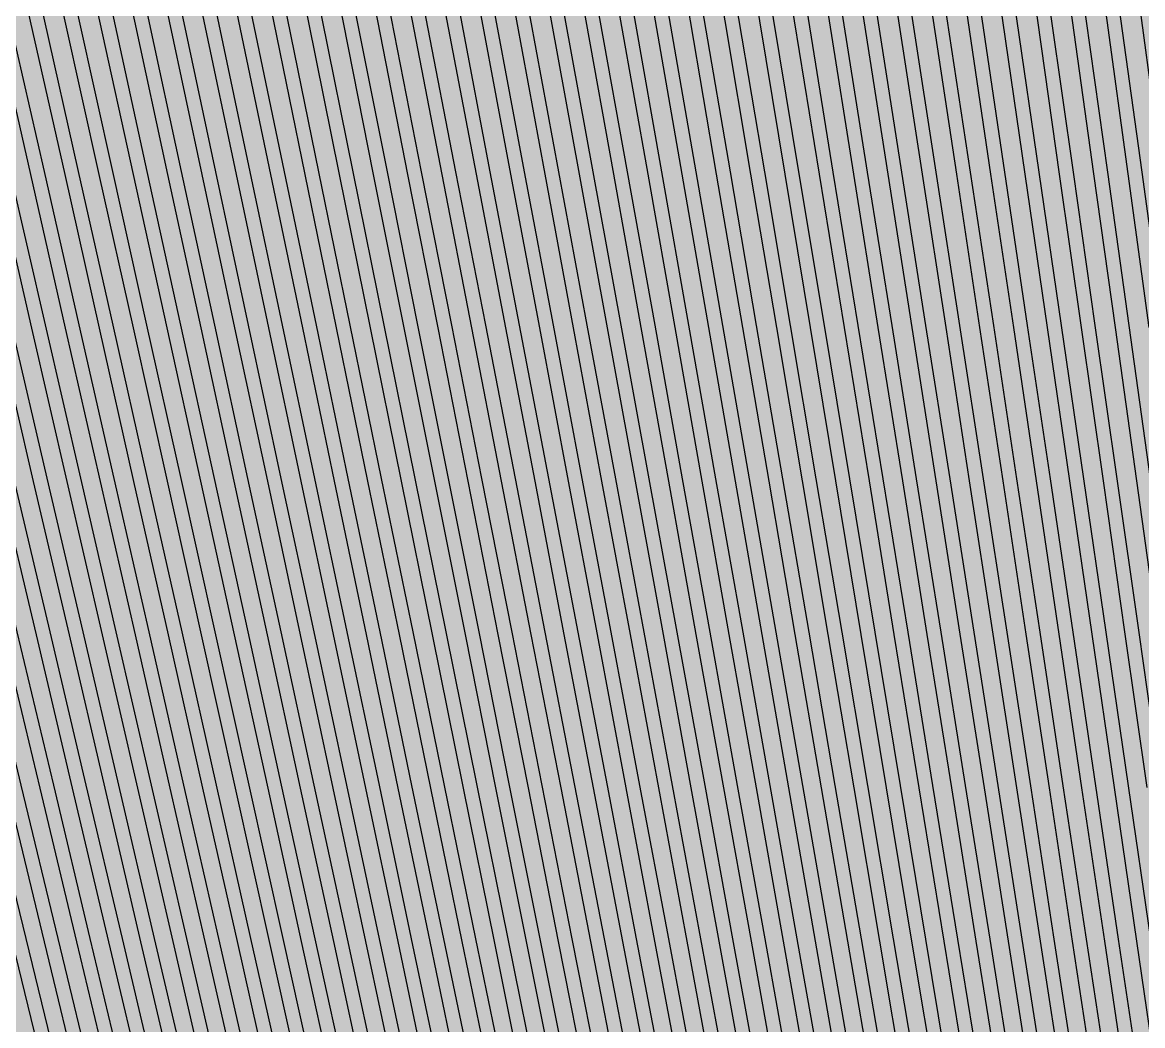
# Model space of a CAD drawing. Header units: metres. Extents: x -7231 to 10969, y -37556 to 1873.
# Drawn here: x 1461.9 to 1626.2, y -18454.5 to -18307.3 of the extents above; entities that cross this region are included whole.
import ezdxf

# ---------------------------------------------------------------- set-up
doc = ezdxf.new("R2010")
doc.units = ezdxf.units.M
for name, color, linetype in [('Metal1', 4, 'CONTINUOUS'), ('Metal2', 3, 'CONTINUOUS'), ('Polyimide', 7, 'CONTINUOUS')]:
    doc.layers.add(name, color=color, linetype=linetype)

msp = doc.modelspace()

# ---------------------------------------------------------------- hatches: boundary and pattern name
at = {"layer": 'Polyimide'}
msp.add_hatch(color=7, dxfattribs=at).paths.add_polyline_path([(4065.69, -468), (4066.67, -501.99), (4068.51, -535.99), (4071.41, -569.99), (4075.54, -603.99), (4081.04, -637.99), (4088.01, -671.99), (4096.52, -705.98), (4106.62, -739.98), (4118.33, -773.98), (4131.63, -807.98), (4146.49, -841.98), (4162.87, -875.98), (4180.68, -909.97), (4199.83, -943.97), (4220.22, -977.97), (4241.73, -1011.97), (4264.21, -1045.97), (4287.52, -1079.96), (4311.51, -1113.96), (4336.01, -1147.96), (4360.86, -1181.96), (4385.88, -1215.96), (4410.89, -1249.96), (4435.74, -1283.95), (4460.24, -1317.95), (4484.23, -1351.95), (4507.54, -1385.95), (4530.02, -1419.95), (4551.53, -1453.94), (4571.92, -1487.94), (4591.07, -1521.94), (4608.88, -1555.94), (4625.26, -1589.94), (4640.12, -1623.94), (4653.42, -1657.93), (4665.13, -1691.93), (4675.23, -1725.93), (4683.74, -1759.93), (4690.71, -1793.93), (4696.21, -1827.93), (4700.34, -1861.92), (4703.24, -1895.92), (4705.08, -1929.92), (4706.06, -1963.92), (4706.44, -1997.92), (4706.5, -2031.91), (4706.5, -4793.02), (4709.95, -4838.39), (4720.22, -4882.71), (4737.08, -4924.98), (4760.13, -4964.2), (4788.85, -4999.49), (4822.58, -5030.03), (4860.53, -5055.12), (4901.85, -5074.18), (4901.85, -5074.18), (4970.68, -5105.23), (5034.7, -5145.26), (5092.76, -5193.54), (5143.8, -5249.19), (5186.89, -5311.2), (5221.24, -5378.44), (5246.23, -5449.69), (5261.41, -5523.66), (5266.5, -5599), (5261.41, -5674.34), (5246.23, -5748.31), (5221.24, -5819.56), (5186.89, -5886.8), (5143.8, -5948.81), (5092.76, -6004.46), (5034.7, -6052.74), (4970.68, -6092.77), (4901.85, -6123.82), (4860.53, -6142.88), (4822.58, -6167.97), (4788.85, -6198.51), (4760.13, -6233.8), (4737.08, -6273.02), (4720.22, -6315.29), (4709.95, -6359.61), (4706.5, -6404.98), (4706.5, -9221.52), (4709.95, -9266.88), (4720.22, -9311.21), (4737.08, -9353.47), (4760.13, -9392.7), (4788.85, -9427.98), (4822.58, -9458.52), (4860.53, -9483.61), (4901.85, -9502.67), (4970.68, -9533.72), (5034.7, -9573.75), (5092.76, -9622.03), (5143.8, -9677.68), (5186.89, -9739.69), (5221.24, -9806.94), (5246.23, -9878.19), (5261.41, -9952.16), (5266.5, -10027.49), (5261.41, -10102.83), (5246.23, -10176.8), (5221.24, -10248.05), (5186.89, -10315.3), (5143.8, -10377.31), (5092.76, -10432.96), (5034.7, -10481.24), (4970.68, -10521.27), (4901.85, -10552.32), (4860.53, -10571.38), (4822.58, -10596.46), (4788.85, -10627), (4760.13, -10662.29), (4737.08, -10701.52), (4720.22, -10743.78), (4709.95, -10788.1), (4706.5, -10833.47), (4706.5, -13650.01), (4709.95, -13695.38), (4720.22, -13739.7), (4737.08, -13781.96), (4760.13, -13821.19), (4788.85, -13856.48), (4822.58, -13887.02), (4860.53, -13912.11), (4901.85, -13931.17), (4970.68, -13962.22), (5034.7, -14002.25), (5092.76, -14050.53), (5143.8, -14106.18), (5186.89, -14168.19), (5221.24, -14235.43), (5246.23, -14306.68), (5261.41, -14380.65), (5266.5, -14455.99), (5261.41, -14531.33), (5246.23, -14605.29), (5221.24, -14676.55), (5186.89, -14743.79), (5143.8, -14805.8), (5092.76, -14861.45), (5034.7, -14909.73), (4970.68, -14949.76), (4901.85, -14980.81), (4860.53, -14999.87), (4822.58, -15024.96), (4788.85, -15055.5), (4760.13, -15090.79), (4737.08, -15130.01), (4720.22, -15172.27), (4709.95, -15216.6), (4706.5, -15261.97), (4706.5, -15455.99), (4720.95, -15750.04), (4764.14, -16041.26), (4835.68, -16326.84), (4934.86, -16604.04), (5060.74, -16870.18), (5212.09, -17122.7), (5387.47, -17359.17), (5585.18, -17577.31), (5803.32, -17775.02), (6039.79, -17950.4), (6292.31, -18101.75), (6558.45, -18227.63), (6835.65, -18326.81), (7121.23, -18398.34), (7412.45, -18441.54), (7706.5, -18455.99), (9969.01, -18455.99), (10047.42, -18459.84), (10125.08, -18471.36), (10201.23, -18490.44), (10275.15, -18516.89), (10346.12, -18550.45), (10413.46, -18590.81), (10476.52, -18637.58), (10534.69, -18690.3), (10587.41, -18748.47), (10634.18, -18811.53), (10674.54, -18878.87), (10708.11, -18949.84), (10734.56, -19023.76), (10753.63, -19099.92), (10765.15, -19177.58), (10769.01, -19255.99), (10769.01, -20895.8), (10730.24, -20951.41), (10694.6, -21009.08), (10662.21, -21068.63), (10633.17, -21129.89), (10607.55, -21192.66), (10585.45, -21256.74), (10566.93, -21321.96), (10552.05, -21388.09), (10540.84, -21454.95), (10533.35, -21522.33), (10529.6, -21590.02), (10529.6, -21657.81), (10533.35, -21725.5), (10540.84, -21792.87), (10552.05, -21859.73), (10566.93, -21925.87), (10585.45, -21991.08), (10607.55, -22055.17), (10633.17, -22117.94), (10662.21, -22179.19), (10694.6, -22238.74), (10730.24, -22296.41), (10769.01, -22352.03), (10769.01, -32454.24), (10728.74, -32510.49), (10691.72, -32568.92), (10658.05, -32629.35), (10627.85, -32691.58), (10601.2, -32755.42), (10578.21, -32820.67), (10558.93, -32887.1), (10543.44, -32954.52), (10531.77, -33022.71), (10523.97, -33091.44), (10520.07, -33160.51), (10520.07, -33229.69), (10523.97, -33298.75), (10531.77, -33367.49), (10543.44, -33435.67), (10558.93, -33503.09), (10578.21, -33569.53), (10601.2, -33634.77), (10627.85, -33698.61), (10658.05, -33760.85), (10691.72, -33821.28), (10728.74, -33879.71), (10769.01, -33935.96), (10769.01, -36556), (10765.15, -36634.41), (10753.63, -36712.07), (10734.56, -36788.23), (10708.11, -36862.15), (10674.54, -36933.12), (10634.18, -37000.46), (10587.41, -37063.51), (10534.69, -37121.69), (10476.52, -37174.41), (10413.46, -37221.18), (10346.12, -37261.54), (10275.15, -37295.1), (10201.23, -37321.55), (10125.08, -37340.63), (10047.42, -37352.15), (9969.01, -37356), (-6231.01, -37356), (-6309.42, -37352.15), (-6387.08, -37340.63), (-6463.23, -37321.55), (-6537.15, -37295.1), (-6608.12, -37261.54), (-6675.46, -37221.18), (-6738.52, -37174.41), (-6796.69, -37121.69), (-6849.41, -37063.51), (-6896.18, -37000.46), (-6936.54, -36933.12), (-6970.11, -36862.15), (-6996.56, -36788.23), (-7015.63, -36712.07), (-7027.15, -36634.41), (-7031.01, -36556), (-7031.01, -33936), (-6990.74, -33879.75), (-6953.7, -33821.31), (-6920.03, -33760.88), (-6889.82, -33698.64), (-6863.18, -33634.8), (-6840.18, -33569.55), (-6820.9, -33503.11), (-6805.4, -33435.69), (-6793.74, -33367.49), (-6785.94, -33298.75), (-6782.03, -33229.68), (-6782.03, -33160.5), (-6785.94, -33091.43), (-6793.74, -33022.69), (-6805.4, -32954.5), (-6820.9, -32887.07), (-6840.18, -32820.63), (-6863.18, -32755.39), (-6889.82, -32691.54), (-6920.03, -32629.3), (-6953.7, -32568.87), (-6990.74, -32510.43), (-7031.01, -32454.18), (-7031.01, -22364.83), (-6990.74, -22308.58), (-6953.7, -22250.14), (-6920.03, -22189.71), (-6889.82, -22127.47), (-6863.18, -22063.62), (-6840.18, -21998.38), (-6820.9, -21931.94), (-6805.4, -21864.51), (-6793.74, -21796.32), (-6785.94, -21727.58), (-6782.03, -21658.51), (-6782.03, -21589.33), (-6785.94, -21520.26), (-6793.74, -21451.52), (-6805.4, -21383.32), (-6820.9, -21315.9), (-6840.18, -21249.46), (-6863.18, -21184.21), (-6889.82, -21120.37), (-6920.03, -21058.13), (-6953.7, -20997.7), (-6990.74, -20939.26), (-7031.01, -20883.01), (-7031.01, -19255.99), (-7027.15, -19177.58), (-7015.63, -19099.92), (-6996.56, -19023.76), (-6970.11, -18949.84), (-6936.54, -18878.87), (-6896.18, -18811.53), (-6849.41, -18748.47), (-6796.69, -18690.3), (-6738.52, -18637.58), (-6675.46, -18590.81), (-6608.12, -18550.45), (-6537.15, -18516.89), (-6463.23, -18490.44), (-6387.08, -18471.36), (-6309.42, -18459.84), (-6231.01, -18455.99), (-3968.5, -18455.99), (-3674.45, -18441.54), (-3383.23, -18398.34), (-3097.65, -18326.81), (-2820.45, -18227.63), (-2554.31, -18101.75), (-2301.79, -17950.4), (-2065.32, -17775.02), (-1847.18, -17577.31), (-1649.47, -17359.17), (-1474.09, -17122.7), (-1322.74, -16870.18), (-1196.86, -16604.04), (-1097.68, -16326.84), (-1026.14, -16041.26), (-982.95, -15750.04), (-968.5, -15455.99), (-968.5, -15261.97), (-971.95, -15216.6), (-982.22, -15172.27), (-999.08, -15130.01), (-1022.13, -15090.79), (-1050.85, -15055.5), (-1084.58, -15024.96), (-1122.53, -14999.87), (-1163.85, -14980.81), (-1232.68, -14949.76), (-1296.7, -14909.73), (-1354.76, -14861.45), (-1405.8, -14805.8), (-1448.89, -14743.79), (-1483.24, -14676.55), (-1508.23, -14605.29), (-1523.41, -14531.33), (-1528.5, -14455.99), (-1523.41, -14380.65), (-1508.23, -14306.68), (-1483.24, -14235.43), (-1448.89, -14168.19), (-1405.8, -14106.18), (-1354.76, -14050.53), (-1296.7, -14002.25), (-1232.68, -13962.22), (-1163.85, -13931.17), (-1122.53, -13912.11), (-1084.58, -13887.02), (-1050.85, -13856.48), (-1022.13, -13821.19), (-999.08, -13781.96), (-982.22, -13739.7), (-971.95, -13695.38), (-968.5, -13650.01), (-968.5, -12309.64), (-971.95, -12264.27), (-982.22, -12219.94), (-999.08, -12177.68), (-1022.13, -12138.46), (-1050.85, -12103.17), (-1084.58, -12072.63), (-1122.53, -12047.54), (-1163.85, -12028.48), (-1232.68, -11997.43), (-1296.7, -11957.4), (-1354.76, -11909.12), (-1405.8, -11853.47), (-1448.89, -11791.46), (-1483.24, -11724.22), (-1508.23, -11652.96), (-1523.41, -11579), (-1528.5, -11503.66), (-1523.41, -11428.32), (-1508.23, -11354.35), (-1483.24, -11283.1), (-1448.89, -11215.86), (-1405.8, -11153.85), (-1354.76, -11098.2), (-1296.7, -11049.92), (-1232.68, -11009.89), (-1163.85, -10978.84), (-1122.53, -10959.78), (-1084.58, -10934.69), (-1050.85, -10904.15), (-1022.13, -10868.86), (-999.08, -10829.63), (-982.22, -10787.37), (-971.95, -10743.05), (-968.5, -10697.68), (-968.5, -9357.31), (-971.95, -9311.94), (-982.22, -9267.62), (-999.08, -9225.35), (-1022.13, -9186.13), (-1050.85, -9150.84), (-1084.58, -9120.3), (-1122.53, -9095.21), (-1163.85, -9076.15), (-1163.85, -9076.15), (-1232.68, -9045.1), (-1296.7, -9005.07), (-1354.76, -8956.79), (-1405.8, -8901.14), (-1448.89, -8839.13), (-1483.24, -8771.89), (-1508.23, -8700.64), (-1523.41, -8626.67), (-1528.5, -8551.33), (-1523.41, -8475.99), (-1508.23, -8402.02), (-1483.24, -8330.77), (-1448.89, -8263.53), (-1405.8, -8201.52), (-1354.76, -8145.87), (-1296.7, -8097.59), (-1232.68, -8057.56), (-1163.85, -8026.51), (-1163.85, -8026.51), (-1122.53, -8007.45), (-1084.58, -7982.36), (-1050.85, -7951.82), (-1022.13, -7916.53), (-999.08, -7877.31), (-982.22, -7835.04), (-971.95, -7790.72), (-968.5, -7745.35), (-968.5, -6404.98), (-971.95, -6359.61), (-982.22, -6315.29), (-999.08, -6273.02), (-1022.13, -6233.8), (-1050.85, -6198.51), (-1084.58, -6167.97), (-1122.53, -6142.88), (-1163.85, -6123.82), (-1163.85, -6123.82), (-1232.68, -6092.77), (-1296.7, -6052.74), (-1354.76, -6004.46), (-1405.8, -5948.81), (-1448.89, -5886.8), (-1483.24, -5819.56), (-1508.23, -5748.31), (-1523.41, -5674.34), (-1528.5, -5599), (-1523.41, -5523.66), (-1508.23, -5449.69), (-1483.24, -5378.44), (-1448.89, -5311.2), (-1405.8, -5249.19), (-1354.76, -5193.54), (-1296.7, -5145.26), (-1232.68, -5105.23), (-1163.85, -5074.18), (-1163.85, -5074.18), (-1122.53, -5055.12), (-1084.58, -5030.03), (-1050.85, -4999.49), (-1022.13, -4964.2), (-999.08, -4924.98), (-982.22, -4882.71), (-971.95, -4838.39), (-968.5, -4793.02), (-968.5, -2031.91), (-968.44, -1997.92), (-968.06, -1963.92), (-967.05, -1929.92), (-965.18, -1895.92), (-962.22, -1861.92), (-958.01, -1827.93), (-952.41, -1793.93), (-945.31, -1759.93), (-936.64, -1725.93), (-926.35, -1691.93), (-914.43, -1657.93), (-900.88, -1623.94), (-885.74, -1589.94), (-869.05, -1555.94), (-850.91, -1521.94), (-831.4, -1487.94), (-810.63, -1453.94), (-788.72, -1419.95), (-765.82, -1385.95), (-742.07, -1351.95), (-717.63, -1317.95), (-692.67, -1283.95), (-667.36, -1249.96), (-641.88, -1215.96), (-616.39, -1181.96), (-591.08, -1147.96), (-566.12, -1113.96), (-541.68, -1079.96), (-517.93, -1045.97), (-495.03, -1011.97), (-473.12, -977.97), (-452.35, -943.97), (-432.84, -909.97), (-414.7, -875.98), (-398.01, -841.98), (-382.87, -807.98), (-369.32, -773.98), (-357.4, -739.98), (-347.11, -705.98), (-338.44, -671.99), (-331.34, -637.99), (-325.74, -603.99), (-321.53, -569.99), (-318.57, -535.99), (-316.7, -501.99), (-315.69, -468), (-315.31, -434), (-315.25, -400), (-315.25, 401), (-315.25, 451), (-315.25, 1644), (-270.25, 1644), (-270.03, 1637.13), (-269.35, 1630.29), (-268.23, 1623.52), (-266.67, 1616.82), (-264.68, 1610.25), (-262.26, 1603.82), (-259.42, 1597.56), (-256.18, 1591.5), (-252.55, 1585.67), (-248.55, 1580.08), (-244.19, 1574.77), (-239.5, 1569.75), (-234.48, 1565.06), (-229.17, 1560.7), (-223.58, 1556.7), (-217.75, 1553.07), (-211.69, 1549.83), (-205.43, 1546.99), (-199, 1544.57), (-192.43, 1542.58), (-185.73, 1541.02), (-178.96, 1539.9), (-172.12, 1539.22), (-165.25, 1539), (-158.38, 1539.22), (-151.54, 1539.9), (-144.77, 1541.02), (-138.07, 1542.58), (-131.5, 1544.57), (-125.07, 1546.99), (-118.81, 1549.83), (-112.75, 1553.07), (-106.92, 1556.7), (-101.33, 1560.7), (-96.02, 1565.06), (-91, 1569.75), (-86.31, 1574.77), (-81.95, 1580.08), (-77.95, 1585.67), (-74.32, 1591.5), (-71.08, 1597.56), (-68.24, 1603.82), (-65.82, 1610.25), (-63.83, 1616.82), (-62.27, 1623.52), (-61.15, 1630.29), (-60.47, 1637.13), (-60.25, 1644), (1853, 1644), (1853, 1573), (3815.25, 1573), (3815.46, 1579.54), (3816.11, 1586.05), (3817.17, 1592.51), (3818.66, 1598.88), (3820.56, 1605.14), (3822.86, 1611.27), (3825.56, 1617.23), (3828.65, 1623), (3832.1, 1628.56), (3835.91, 1633.88), (3840.07, 1638.93), (3844.54, 1643.71), (3849.32, 1648.18), (3854.37, 1652.34), (3859.69, 1656.15), (3865.25, 1659.6), (3871.02, 1662.69), (3876.98, 1665.39), (3883.11, 1667.69), (3889.37, 1669.59), (3895.74, 1671.08), (3902.2, 1672.14), (3908.71, 1672.79), (3915.25, 1673), (3921.79, 1672.79), (3928.3, 1672.14), (3934.76, 1671.08), (3941.13, 1669.59), (3947.39, 1667.69), (3953.52, 1665.39), (3959.48, 1662.69), (3965.25, 1659.6), (3970.81, 1656.15), (3976.13, 1652.34), (3981.18, 1648.18), (3985.96, 1643.71), (3990.43, 1638.93), (3994.59, 1633.88), (3998.4, 1628.56), (4001.85, 1623), (4004.94, 1617.23), (4007.64, 1611.27), (4009.94, 1605.14), (4011.84, 1598.88), (4013.33, 1592.51), (4014.39, 1586.05), (4015.04, 1579.54), (4015.25, 1573), (4065.25, 1573), (4065.25, 451), (4065.25, 401), (4065.25, -400), (4065.31, -434), (4065.69, -468)])

# ---------------------------------------------------------------- linework, layer by layer
at = {"layer": 'Metal1'}
for points in [[(1470.62, -18464.67), (1465.18, -18442.17), (1459.75, -18419.67), (1454.31, -18397.17), (1448.88, -18374.67), (1443.44, -18352.17), (1438.01, -18329.67), (1432.57, -18307.17), (1427.14, -18284.67), (1421.7, -18262.17), (1416.27, -18239.67), (1410.83, -18217.17), (1405.4, -18194.67), (1399.97, -18172.17), (1394.53, -18149.67), (1389.1, -18127.16), (1383.66, -18104.66), (1378.23, -18082.16), (1372.79, -18059.66), (1367.36, -18037.16), (1361.92, -18014.66), (1356.49, -17992.16)], [(1479.91, -18464.67), (1474.61, -18442.17), (1469.3, -18419.67), (1463.99, -18397.17), (1458.68, -18374.67), (1453.37, -18352.17), (1448.07, -18329.67), (1442.76, -18307.16), (1437.45, -18284.66), (1432.14, -18262.16), (1426.84, -18239.66), (1421.53, -18217.16), (1416.22, -18194.66), (1410.91, -18172.16), (1405.6, -18149.66), (1400.3, -18127.16), (1394.99, -18104.66), (1389.68, -18082.16), (1384.37, -18059.66), (1379.07, -18037.16), (1373.76, -18014.66), (1368.45, -17992.16)], [(1489.21, -18464.66), (1484.03, -18442.16), (1478.85, -18419.66), (1473.67, -18397.16), (1468.49, -18374.66), (1463.31, -18352.16), (1458.12, -18329.66), (1452.94, -18307.16), (1447.76, -18284.66), (1442.58, -18262.16), (1437.4, -18239.66), (1432.22, -18217.16), (1427.04, -18194.66), (1421.86, -18172.16), (1416.68, -18149.65), (1411.5, -18127.15), (1406.32, -18104.65), (1401.14, -18082.15), (1395.96, -18059.65), (1390.78, -18037.15), (1385.6, -18014.65), (1380.42, -17992.15)], [(1363.87, -18014.19), (1369.3, -18036.69), (1374.73, -18059.19), (1380.17, -18081.69), (1385.6, -18104.19), (1391.04, -18126.69), (1396.47, -18149.2), (1401.91, -18171.7), (1407.34, -18194.2), (1412.78, -18216.7), (1418.21, -18239.2), (1423.65, -18261.7), (1429.08, -18284.2), (1434.52, -18306.7), (1439.95, -18329.2), (1445.39, -18351.7), (1450.82, -18374.2), (1456.26, -18396.7), (1461.69, -18419.2), (1467.13, -18441.7), (1472.56, -18464.21)], [(1375.71, -18014.2), (1381.01, -18036.7), (1386.32, -18059.2), (1391.63, -18081.7), (1396.94, -18104.2), (1402.24, -18126.7), (1407.55, -18149.2), (1412.86, -18171.7), (1418.17, -18194.2), (1423.47, -18216.7), (1428.78, -18239.2), (1434.09, -18261.7), (1439.4, -18284.2), (1444.71, -18306.71), (1450.01, -18329.21), (1455.32, -18351.71), (1460.63, -18374.21), (1465.94, -18396.71), (1471.24, -18419.21), (1476.55, -18441.71), (1481.86, -18464.21)], [(1387.55, -18014.2), (1392.73, -18036.7), (1397.91, -18059.2), (1403.09, -18081.7), (1408.27, -18104.2), (1413.45, -18126.71), (1418.63, -18149.21), (1423.81, -18171.71), (1428.99, -18194.21), (1434.17, -18216.71), (1439.35, -18239.21), (1444.53, -18261.71), (1449.71, -18284.21), (1454.89, -18306.71), (1460.07, -18329.21), (1465.25, -18351.71), (1470.43, -18374.21), (1475.62, -18396.71), (1480.8, -18419.21), (1485.98, -18441.71), (1491.16, -18464.22)], [(1498.5, -18464.66), (1493.45, -18442.16), (1488.4, -18419.66), (1483.34, -18397.16), (1478.29, -18374.66), (1473.24, -18352.16), (1468.18, -18329.65), (1463.13, -18307.15), (1458.08, -18284.65), (1453.02, -18262.15), (1447.97, -18239.65), (1442.91, -18217.15), (1437.86, -18194.65), (1432.81, -18172.15), (1427.75, -18149.65), (1422.7, -18127.15), (1417.65, -18104.65), (1412.59, -18082.15), (1407.54, -18059.65), (1402.49, -18037.15), (1397.43, -18014.65)], [(1399.38, -18014.21), (1404.44, -18036.71), (1409.49, -18059.21), (1414.55, -18081.71), (1419.6, -18104.21), (1424.65, -18126.71), (1429.71, -18149.21), (1434.76, -18171.71), (1439.81, -18194.21), (1444.87, -18216.71), (1449.92, -18239.21), (1454.97, -18261.71), (1460.03, -18284.22), (1465.08, -18306.72), (1470.13, -18329.22), (1475.19, -18351.72), (1480.24, -18374.22), (1485.29, -18396.72), (1490.35, -18419.22), (1495.4, -18441.72), (1500.45, -18464.22)], [(1507.8, -18464.65), (1502.87, -18442.15), (1497.95, -18419.65), (1493.02, -18397.15), (1488.09, -18374.65), (1483.17, -18352.15), (1478.24, -18329.65), (1473.31, -18307.15), (1468.39, -18284.65), (1463.46, -18262.15), (1458.53, -18239.65), (1453.61, -18217.15), (1448.68, -18194.65), (1443.76, -18172.14), (1438.83, -18149.64), (1433.9, -18127.14), (1428.98, -18104.64), (1424.05, -18082.14), (1419.12, -18059.64), (1414.2, -18037.14), (1409.27, -18014.64)], [(1411.22, -18014.21), (1416.15, -18036.71), (1421.08, -18059.21), (1426, -18081.71), (1430.93, -18104.22), (1435.86, -18126.72), (1440.78, -18149.22), (1445.71, -18171.72), (1450.64, -18194.22), (1455.56, -18216.72), (1460.49, -18239.22), (1465.41, -18261.72), (1470.34, -18284.22), (1475.27, -18306.72), (1480.19, -18329.22), (1485.12, -18351.72), (1490.05, -18374.22), (1494.97, -18396.72), (1499.9, -18419.22), (1504.83, -18441.73), (1509.75, -18464.23)], [(1517.09, -18464.65), (1512.29, -18442.15), (1507.49, -18419.65), (1502.7, -18397.15), (1497.9, -18374.65), (1493.1, -18352.15), (1488.3, -18329.64), (1483.5, -18307.14), (1478.7, -18284.64), (1473.9, -18262.14), (1469.1, -18239.64), (1464.3, -18217.14), (1459.5, -18194.64), (1454.7, -18172.14), (1449.9, -18149.64), (1445.1, -18127.14), (1440.31, -18104.64), (1435.51, -18082.14), (1430.71, -18059.64), (1425.91, -18037.14), (1421.11, -18014.63)], [(1423.06, -18014.22), (1427.86, -18036.72), (1432.66, -18059.22), (1437.46, -18081.72), (1442.26, -18104.22), (1447.06, -18126.72), (1451.86, -18149.22), (1456.66, -18171.72), (1461.46, -18194.22), (1466.26, -18216.72), (1471.06, -18239.22), (1475.86, -18261.73), (1480.66, -18284.23), (1485.45, -18306.73), (1490.25, -18329.23), (1495.05, -18351.73), (1499.85, -18374.23), (1504.65, -18396.73), (1509.45, -18419.23), (1514.25, -18441.73), (1519.05, -18464.23)], [(1526.39, -18464.64), (1521.72, -18442.14), (1517.04, -18419.64), (1512.37, -18397.14), (1507.7, -18374.64), (1503.03, -18352.14), (1498.36, -18329.64), (1493.68, -18307.14), (1489.01, -18284.64), (1484.34, -18262.14), (1479.67, -18239.64), (1475, -18217.14), (1470.32, -18194.64), (1465.65, -18172.13), (1460.98, -18149.63), (1456.31, -18127.13), (1451.63, -18104.63), (1446.96, -18082.13), (1442.29, -18059.63), (1437.62, -18037.13), (1432.95, -18014.63)], [(1434.9, -18014.22), (1439.58, -18036.72), (1444.25, -18059.22), (1448.92, -18081.73), (1453.59, -18104.23), (1458.27, -18126.73), (1462.94, -18149.23), (1467.61, -18171.73), (1472.28, -18194.23), (1476.95, -18216.73), (1481.63, -18239.23), (1486.3, -18261.73), (1490.97, -18284.23), (1495.64, -18306.73), (1500.31, -18329.23), (1504.99, -18351.73), (1509.66, -18374.23), (1514.33, -18396.73), (1519, -18419.24), (1523.67, -18441.74), (1528.35, -18464.24)], [(1535.68, -18464.64), (1531.14, -18442.14), (1526.59, -18419.64), (1522.05, -18397.14), (1517.5, -18374.64), (1512.96, -18352.13), (1508.41, -18329.63), (1503.87, -18307.13), (1499.32, -18284.63), (1494.78, -18262.13), (1490.23, -18239.63), (1485.69, -18217.13), (1481.14, -18194.63), (1476.6, -18172.13), (1472.05, -18149.63), (1467.51, -18127.13), (1462.96, -18104.63), (1458.42, -18082.13), (1453.87, -18059.63), (1449.33, -18037.12), (1444.78, -18014.62)], [(1446.74, -18014.23), (1451.29, -18036.73), (1455.83, -18059.23), (1460.38, -18081.73), (1464.92, -18104.23), (1469.47, -18126.73), (1474.01, -18149.23), (1478.56, -18171.73), (1483.1, -18194.23), (1487.65, -18216.73), (1492.19, -18239.24), (1496.74, -18261.74), (1501.28, -18284.24), (1505.83, -18306.74), (1510.37, -18329.24), (1514.92, -18351.74), (1519.46, -18374.24), (1524.01, -18396.74), (1528.55, -18419.24), (1533.1, -18441.74), (1537.64, -18464.24)], [(1544.98, -18464.63), (1540.56, -18442.13), (1536.14, -18419.63), (1531.72, -18397.13), (1527.31, -18374.63), (1522.89, -18352.13), (1518.47, -18329.63), (1514.05, -18307.13), (1509.64, -18284.63), (1505.22, -18262.13), (1500.8, -18239.63), (1496.38, -18217.13), (1491.96, -18194.62), (1487.55, -18172.12), (1483.13, -18149.62), (1478.71, -18127.12), (1474.29, -18104.62), (1469.88, -18082.12), (1465.46, -18059.62), (1461.04, -18037.12), (1456.62, -18014.62)], [(1458.58, -18014.23), (1463, -18036.73), (1467.42, -18059.23), (1471.84, -18081.74), (1476.26, -18104.24), (1480.67, -18126.74), (1485.09, -18149.24), (1489.51, -18171.74), (1493.93, -18194.24), (1498.34, -18216.74), (1502.76, -18239.24), (1507.18, -18261.74), (1511.6, -18284.24), (1516.02, -18306.74), (1520.43, -18329.24), (1524.85, -18351.74), (1529.27, -18374.24), (1533.69, -18396.75), (1538.11, -18419.25), (1542.52, -18441.75), (1546.94, -18464.25)], [(1554.27, -18464.63), (1549.98, -18442.13), (1545.69, -18419.63), (1541.4, -18397.13), (1537.11, -18374.62), (1532.82, -18352.12), (1528.53, -18329.62), (1524.24, -18307.12), (1519.95, -18284.62), (1515.66, -18262.12), (1511.37, -18239.62), (1507.08, -18217.12), (1502.79, -18194.62), (1498.49, -18172.12), (1494.2, -18149.62), (1489.91, -18127.12), (1485.62, -18104.62), (1481.33, -18082.12), (1477.04, -18059.61), (1472.75, -18037.11), (1468.46, -18014.61)], [(1470.42, -18014.24), (1474.71, -18036.74), (1479.01, -18059.24), (1483.3, -18081.74), (1487.59, -18104.24), (1491.88, -18126.74), (1496.17, -18149.24), (1500.46, -18171.74), (1504.75, -18194.24), (1509.04, -18216.75), (1513.33, -18239.25), (1517.62, -18261.75), (1521.91, -18284.25), (1526.2, -18306.75), (1530.49, -18329.25), (1534.78, -18351.75), (1539.08, -18374.25), (1543.37, -18396.75), (1547.66, -18419.25), (1551.95, -18441.75), (1556.24, -18464.25)], [(1563.57, -18464.62), (1559.41, -18442.12), (1555.24, -18419.62), (1551.08, -18397.12), (1546.91, -18374.62), (1542.75, -18352.12), (1538.59, -18329.62), (1534.42, -18307.12), (1530.26, -18284.62), (1526.1, -18262.12), (1521.93, -18239.62), (1517.77, -18217.11), (1513.61, -18194.61), (1509.44, -18172.11), (1505.28, -18149.61), (1501.12, -18127.11), (1496.95, -18104.61), (1492.79, -18082.11), (1488.62, -18059.61), (1484.46, -18037.11), (1480.3, -18014.61)], [(1482.26, -18014.24), (1486.43, -18036.74), (1490.59, -18059.25), (1494.75, -18081.75), (1498.92, -18104.25), (1503.08, -18126.75), (1507.25, -18149.25), (1511.41, -18171.75), (1515.57, -18194.25), (1519.74, -18216.75), (1523.9, -18239.25), (1528.06, -18261.75), (1532.23, -18284.25), (1536.39, -18306.75), (1540.55, -18329.25), (1544.72, -18351.75), (1548.88, -18374.26), (1553.04, -18396.76), (1557.21, -18419.26), (1561.37, -18441.76), (1565.54, -18464.26)], [(1572.86, -18464.62), (1568.83, -18442.12), (1564.79, -18419.62), (1560.75, -18397.11), (1556.72, -18374.61), (1552.68, -18352.11), (1548.65, -18329.61), (1544.61, -18307.11), (1540.57, -18284.61), (1536.54, -18262.11), (1532.5, -18239.61), (1528.46, -18217.11), (1524.43, -18194.61), (1520.39, -18172.11), (1516.35, -18149.61), (1512.32, -18127.11), (1508.28, -18104.61), (1504.24, -18082.1), (1500.21, -18059.6), (1496.17, -18037.1), (1492.14, -18014.6)], [(1494.1, -18014.25), (1498.14, -18036.75), (1502.18, -18059.25), (1506.21, -18081.75), (1510.25, -18104.25), (1514.29, -18126.75), (1518.32, -18149.25), (1522.36, -18171.75), (1526.4, -18194.26), (1530.43, -18216.76), (1534.47, -18239.26), (1538.5, -18261.76), (1542.54, -18284.26), (1546.58, -18306.76), (1550.61, -18329.26), (1554.65, -18351.76), (1558.69, -18374.26), (1562.72, -18396.76), (1566.76, -18419.26), (1570.8, -18441.76), (1574.83, -18464.26)], [(1582.16, -18464.61), (1578.25, -18442.11), (1574.34, -18419.61), (1570.43, -18397.11), (1566.52, -18374.61), (1562.61, -18352.11), (1558.7, -18329.61), (1554.79, -18307.11), (1550.88, -18284.61), (1546.98, -18262.1), (1543.07, -18239.6), (1539.16, -18217.1), (1535.25, -18194.6), (1531.34, -18172.1), (1527.43, -18149.6), (1523.52, -18127.1), (1519.61, -18104.6), (1515.7, -18082.1), (1511.79, -18059.6), (1507.88, -18037.1), (1503.97, -18014.6)], [(1505.94, -18014.26), (1509.85, -18036.76), (1513.76, -18059.26), (1517.67, -18081.76), (1521.58, -18104.26), (1525.49, -18126.76), (1529.4, -18149.26), (1533.31, -18171.76), (1537.22, -18194.26), (1541.13, -18216.76), (1545.04, -18239.26), (1548.95, -18261.76), (1552.85, -18284.26), (1556.76, -18306.76), (1560.67, -18329.26), (1564.58, -18351.77), (1568.49, -18374.27), (1572.4, -18396.77), (1576.31, -18419.27), (1580.22, -18441.77), (1584.13, -18464.27)], [(1591.45, -18464.61), (1587.67, -18442.1), (1583.89, -18419.6), (1580.11, -18397.1), (1576.33, -18374.6), (1572.54, -18352.1), (1568.76, -18329.6), (1564.98, -18307.1), (1561.2, -18284.6), (1557.41, -18262.1), (1553.63, -18239.6), (1549.85, -18217.1), (1546.07, -18194.6), (1542.29, -18172.1), (1538.5, -18149.6), (1534.72, -18127.1), (1530.94, -18104.59), (1527.16, -18082.09), (1523.38, -18059.59), (1519.59, -18037.09), (1515.81, -18014.59)], [(1517.78, -18014.26), (1521.57, -18036.76), (1525.35, -18059.26), (1529.13, -18081.76), (1532.91, -18104.26), (1536.69, -18126.76), (1540.48, -18149.26), (1544.26, -18171.77), (1548.04, -18194.27), (1551.82, -18216.77), (1555.6, -18239.27), (1559.39, -18261.77), (1563.17, -18284.27), (1566.95, -18306.77), (1570.73, -18329.27), (1574.52, -18351.77), (1578.3, -18374.27), (1582.08, -18396.77), (1585.86, -18419.27), (1589.64, -18441.77), (1593.43, -18464.27)], [(1600.75, -18464.6), (1597.09, -18442.1), (1593.44, -18419.6), (1589.78, -18397.1), (1586.13, -18374.6), (1582.47, -18352.1), (1578.82, -18329.6), (1575.16, -18307.1), (1571.51, -18284.59), (1567.85, -18262.09), (1564.2, -18239.59), (1560.54, -18217.09), (1556.89, -18194.59), (1553.23, -18172.09), (1549.58, -18149.59), (1545.92, -18127.09), (1542.27, -18104.59), (1538.61, -18082.09), (1534.96, -18059.59), (1531.3, -18037.09), (1527.65, -18014.59)], [(1529.62, -18014.27), (1533.28, -18036.77), (1536.93, -18059.27), (1540.59, -18081.77), (1544.24, -18104.27), (1547.9, -18126.77), (1551.55, -18149.27), (1555.21, -18171.77), (1558.86, -18194.27), (1562.52, -18216.77), (1566.17, -18239.27), (1569.83, -18261.77), (1573.48, -18284.27), (1577.14, -18306.77), (1580.79, -18329.28), (1584.45, -18351.78), (1588.1, -18374.28), (1591.76, -18396.78), (1595.41, -18419.28), (1599.07, -18441.78), (1602.72, -18464.28)], [(1610.04, -18464.59), (1606.52, -18442.09), (1602.99, -18419.59), (1599.46, -18397.09), (1595.93, -18374.59), (1592.41, -18352.09), (1588.88, -18329.59), (1585.35, -18307.09), (1581.82, -18284.59), (1578.29, -18262.09), (1574.77, -18239.59), (1571.24, -18217.09), (1567.71, -18194.59), (1564.18, -18172.09), (1560.65, -18149.59), (1557.13, -18127.08), (1553.6, -18104.58), (1550.07, -18082.08), (1546.54, -18059.58), (1543.01, -18037.08), (1539.49, -18014.58)], [(1541.46, -18014.27), (1544.99, -18036.77), (1548.52, -18059.27), (1552.05, -18081.77), (1555.57, -18104.27), (1559.1, -18126.77), (1562.63, -18149.28), (1566.16, -18171.78), (1569.69, -18194.28), (1573.21, -18216.78), (1576.74, -18239.28), (1580.27, -18261.78), (1583.8, -18284.28), (1587.33, -18306.78), (1590.85, -18329.28), (1594.38, -18351.78), (1597.91, -18374.28), (1601.44, -18396.78), (1604.96, -18419.28), (1608.49, -18441.78), (1612.02, -18464.28)], [(1619.34, -18464.59), (1615.94, -18442.09), (1612.54, -18419.59), (1609.14, -18397.09), (1605.74, -18374.59), (1602.34, -18352.09), (1598.94, -18329.59), (1595.53, -18307.08), (1592.13, -18284.58), (1588.73, -18262.08), (1585.33, -18239.58), (1581.93, -18217.08), (1578.53, -18194.58), (1575.13, -18172.08), (1571.73, -18149.58), (1568.33, -18127.08), (1564.93, -18104.58), (1561.53, -18082.08), (1558.13, -18059.58), (1554.73, -18037.08), (1551.32, -18014.58)], [(1553.3, -18014.28), (1556.7, -18036.78), (1560.1, -18059.28), (1563.5, -18081.78), (1566.91, -18104.28), (1570.31, -18126.78), (1573.71, -18149.28), (1577.11, -18171.78), (1580.51, -18194.28), (1583.91, -18216.78), (1587.31, -18239.28), (1590.71, -18261.78), (1594.11, -18284.28), (1597.51, -18306.79), (1600.91, -18329.29), (1604.31, -18351.79), (1607.71, -18374.29), (1611.12, -18396.79), (1614.52, -18419.29), (1617.92, -18441.79), (1621.32, -18464.29)], [(1628.64, -18464.58), (1625.36, -18442.08), (1622.09, -18419.58), (1618.81, -18397.08), (1615.54, -18374.58), (1612.27, -18352.08), (1608.99, -18329.58), (1605.72, -18307.08), (1602.45, -18284.58), (1599.17, -18262.08), (1595.9, -18239.58), (1592.63, -18217.08), (1589.35, -18194.58), (1586.08, -18172.08), (1582.8, -18149.57), (1579.53, -18127.07), (1576.26, -18104.57), (1572.98, -18082.07), (1569.71, -18059.57), (1566.44, -18037.07), (1563.16, -18014.57)], [(1565.14, -18014.28), (1568.42, -18036.78), (1571.69, -18059.28), (1574.96, -18081.78), (1578.24, -18104.29), (1581.51, -18126.79), (1584.78, -18149.29), (1588.06, -18171.79), (1591.33, -18194.29), (1594.6, -18216.79), (1597.88, -18239.29), (1601.15, -18261.79), (1604.43, -18284.29), (1607.7, -18306.79), (1610.97, -18329.29), (1614.25, -18351.79), (1617.52, -18374.29), (1620.79, -18396.79), (1624.07, -18419.29), (1627.34, -18441.8)], [(1628.49, -18397.08), (1625.34, -18374.58), (1622.2, -18352.07), (1619.05, -18329.57), (1615.9, -18307.07), (1612.76, -18284.57), (1609.61, -18262.07), (1606.47, -18239.57), (1603.32, -18217.07), (1600.17, -18194.57), (1597.03, -18172.07), (1593.88, -18149.57), (1590.73, -18127.07), (1587.59, -18104.57), (1584.44, -18082.07), (1581.29, -18059.57), (1578.15, -18037.07), (1575, -18014.56)], [(1576.98, -18014.29), (1580.13, -18036.79), (1583.27, -18059.29), (1586.42, -18081.79), (1589.57, -18104.29), (1592.71, -18126.79), (1595.86, -18149.29), (1599.01, -18171.79), (1602.15, -18194.29), (1605.3, -18216.79), (1608.45, -18239.29), (1611.59, -18261.8), (1614.74, -18284.3), (1617.89, -18306.8), (1621.03, -18329.3), (1624.18, -18351.8), (1627.33, -18374.3)], [(1629.11, -18329.57), (1626.09, -18307.07), (1623.07, -18284.57), (1620.05, -18262.07), (1617.03, -18239.57), (1614.01, -18217.07), (1610.99, -18194.56), (1607.97, -18172.06), (1604.95, -18149.56), (1601.94, -18127.06), (1598.92, -18104.56), (1595.9, -18082.06), (1592.88, -18059.56), (1589.86, -18037.06), (1586.84, -18014.56)]]:
    msp.add_lwpolyline(points, dxfattribs=at)
at = {"layer": 'Metal2'}
for points in [[(1465.97, -18464.68), (1460.47, -18442.18), (1454.97, -18419.68), (1449.48, -18397.18), (1443.98, -18374.67), (1438.48, -18352.17), (1432.98, -18329.67), (1427.48, -18307.17), (1421.98, -18284.67), (1416.49, -18262.17), (1410.99, -18239.67), (1405.49, -18217.17), (1399.99, -18194.67), (1394.49, -18172.17), (1388.99, -18149.67), (1383.49, -18127.17), (1378, -18104.67), (1372.5, -18082.17), (1367, -18059.67), (1361.5, -18037.16), (1356, -18014.66), (1350.5, -17992.16)], [(1475.27, -18464.67), (1469.89, -18442.17), (1464.52, -18419.67), (1459.15, -18397.17), (1453.78, -18374.67), (1448.41, -18352.17), (1443.04, -18329.67), (1437.67, -18307.17), (1432.3, -18284.67), (1426.92, -18262.17), (1421.55, -18239.67), (1416.18, -18217.16), (1410.81, -18194.66), (1405.44, -18172.16), (1400.07, -18149.66), (1394.7, -18127.16), (1389.32, -18104.66), (1383.95, -18082.16), (1378.58, -18059.66), (1373.21, -18037.16), (1367.84, -18014.66), (1362.47, -17992.16)], [(1484.56, -18464.67), (1479.32, -18442.17), (1474.07, -18419.67), (1468.83, -18397.16), (1463.58, -18374.66), (1458.34, -18352.16), (1453.1, -18329.66), (1447.85, -18307.16), (1442.61, -18284.66), (1437.36, -18262.16), (1432.12, -18239.66), (1426.87, -18217.16), (1421.63, -18194.66), (1416.39, -18172.16), (1411.14, -18149.66), (1405.9, -18127.16), (1400.65, -18104.66), (1395.41, -18082.16), (1390.17, -18059.65), (1384.92, -18037.15), (1379.68, -18014.65), (1374.43, -17992.15)], [(1493.86, -18464.66), (1488.74, -18442.16), (1483.62, -18419.66), (1478.5, -18397.16), (1473.39, -18374.66), (1468.27, -18352.16), (1463.15, -18329.66), (1458.04, -18307.16), (1452.92, -18284.66), (1447.8, -18262.16), (1442.69, -18239.65), (1437.57, -18217.15), (1432.45, -18194.65), (1427.33, -18172.15), (1422.22, -18149.65), (1417.1, -18127.15), (1411.98, -18104.65), (1406.87, -18082.15), (1401.75, -18059.65), (1396.63, -18037.15), (1391.51, -18014.65), (1386.4, -17992.15)], [(1357.95, -18014.19), (1363.44, -18036.69), (1368.94, -18059.19), (1374.44, -18081.69), (1379.94, -18104.19), (1385.44, -18126.69), (1390.94, -18149.19), (1396.43, -18171.69), (1401.93, -18194.19), (1407.43, -18216.7), (1412.93, -18239.2), (1418.43, -18261.7), (1423.93, -18284.2), (1429.42, -18306.7), (1434.92, -18329.2), (1440.42, -18351.7), (1445.92, -18374.2), (1451.42, -18396.7), (1456.92, -18419.2), (1462.42, -18441.7), (1467.91, -18464.2)], [(1369.79, -18014.19), (1375.16, -18036.69), (1380.53, -18059.2), (1385.9, -18081.7), (1391.27, -18104.2), (1396.64, -18126.7), (1402.01, -18149.2), (1407.38, -18171.7), (1412.76, -18194.2), (1418.13, -18216.7), (1423.5, -18239.2), (1428.87, -18261.7), (1434.24, -18284.2), (1439.61, -18306.7), (1444.98, -18329.2), (1450.35, -18351.7), (1455.73, -18374.2), (1461.1, -18396.71), (1466.47, -18419.21), (1471.84, -18441.71), (1477.21, -18464.21)], [(1381.63, -18014.2), (1386.87, -18036.7), (1392.11, -18059.2), (1397.36, -18081.7), (1402.6, -18104.2), (1407.85, -18126.7), (1413.09, -18149.2), (1418.33, -18171.7), (1423.58, -18194.2), (1428.82, -18216.71), (1434.07, -18239.21), (1439.31, -18261.71), (1444.56, -18284.21), (1449.8, -18306.71), (1455.04, -18329.21), (1460.29, -18351.71), (1465.53, -18374.21), (1470.78, -18396.71), (1476.02, -18419.21), (1481.26, -18441.71), (1486.51, -18464.21)], [(1393.47, -18014.2), (1398.58, -18036.71), (1403.7, -18059.21), (1408.82, -18081.71), (1413.93, -18104.21), (1419.05, -18126.71), (1424.17, -18149.21), (1429.28, -18171.71), (1434.4, -18194.21), (1439.52, -18216.71), (1444.64, -18239.21), (1449.75, -18261.71), (1454.87, -18284.21), (1459.99, -18306.71), (1465.1, -18329.21), (1470.22, -18351.71), (1475.34, -18374.22), (1480.45, -18396.72), (1485.57, -18419.22), (1490.69, -18441.72), (1495.81, -18464.22)], [(1503.15, -18464.66), (1498.16, -18442.16), (1493.17, -18419.66), (1488.18, -18397.15), (1483.19, -18374.65), (1478.2, -18352.15), (1473.21, -18329.65), (1468.22, -18307.15), (1463.23, -18284.65), (1458.24, -18262.15), (1453.25, -18239.65), (1448.26, -18217.15), (1443.27, -18194.65), (1438.28, -18172.15), (1433.29, -18149.65), (1428.3, -18127.15), (1423.31, -18104.65), (1418.32, -18082.14), (1413.33, -18059.64), (1408.34, -18037.14), (1403.35, -18014.64)], [(1405.3, -18014.21), (1410.29, -18036.71), (1415.28, -18059.21), (1420.27, -18081.71), (1425.26, -18104.21), (1430.25, -18126.71), (1435.24, -18149.21), (1440.23, -18171.71), (1445.22, -18194.22), (1450.21, -18216.72), (1455.2, -18239.22), (1460.19, -18261.72), (1465.18, -18284.22), (1470.17, -18306.72), (1475.16, -18329.22), (1480.15, -18351.72), (1485.14, -18374.22), (1490.13, -18396.72), (1495.12, -18419.22), (1500.11, -18441.72), (1505.1, -18464.22)], [(1512.45, -18464.65), (1507.58, -18442.15), (1502.72, -18419.65), (1497.86, -18397.15), (1492.99, -18374.65), (1488.13, -18352.15), (1483.27, -18329.65), (1478.41, -18307.15), (1473.54, -18284.65), (1468.68, -18262.14), (1463.82, -18239.64), (1458.96, -18217.14), (1454.09, -18194.64), (1449.23, -18172.14), (1444.37, -18149.64), (1439.5, -18127.14), (1434.64, -18104.64), (1429.78, -18082.14), (1424.92, -18059.64), (1420.05, -18037.14), (1415.19, -18014.64)], [(1417.14, -18014.22), (1422.01, -18036.72), (1426.87, -18059.22), (1431.73, -18081.72), (1436.6, -18104.22), (1441.46, -18126.72), (1446.32, -18149.22), (1451.18, -18171.72), (1456.05, -18194.22), (1460.91, -18216.72), (1465.77, -18239.22), (1470.64, -18261.72), (1475.5, -18284.22), (1480.36, -18306.72), (1485.22, -18329.22), (1490.09, -18351.73), (1494.95, -18374.23), (1499.81, -18396.73), (1504.68, -18419.23), (1509.54, -18441.73), (1514.4, -18464.23)], [(1521.74, -18464.65), (1517.01, -18442.15), (1512.27, -18419.64), (1507.53, -18397.14), (1502.8, -18374.64), (1498.06, -18352.14), (1493.33, -18329.64), (1488.59, -18307.14), (1483.86, -18284.64), (1479.12, -18262.14), (1474.38, -18239.64), (1469.65, -18217.14), (1464.91, -18194.64), (1460.18, -18172.14), (1455.44, -18149.64), (1450.71, -18127.14), (1445.97, -18104.63), (1441.23, -18082.13), (1436.5, -18059.63), (1431.76, -18037.13), (1427.03, -18014.63)], [(1428.98, -18014.22), (1433.72, -18036.72), (1438.46, -18059.22), (1443.19, -18081.72), (1447.93, -18104.22), (1452.66, -18126.72), (1457.4, -18149.22), (1462.13, -18171.73), (1466.87, -18194.23), (1471.61, -18216.73), (1476.34, -18239.23), (1481.08, -18261.73), (1485.81, -18284.23), (1490.55, -18306.73), (1495.28, -18329.23), (1500.02, -18351.73), (1504.76, -18374.23), (1509.49, -18396.73), (1514.23, -18419.23), (1518.96, -18441.73), (1523.7, -18464.23)], [(1531.04, -18464.64), (1526.43, -18442.14), (1521.82, -18419.64), (1517.21, -18397.14), (1512.6, -18374.64), (1507.99, -18352.14), (1503.38, -18329.64), (1498.78, -18307.14), (1494.17, -18284.64), (1489.56, -18262.13), (1484.95, -18239.63), (1480.34, -18217.13), (1475.73, -18194.63), (1471.12, -18172.13), (1466.52, -18149.63), (1461.91, -18127.13), (1457.3, -18104.63), (1452.69, -18082.13), (1448.08, -18059.63), (1443.47, -18037.13), (1438.87, -18014.63)], [(1440.82, -18014.23), (1445.43, -18036.73), (1450.04, -18059.23), (1454.65, -18081.73), (1459.26, -18104.23), (1463.87, -18126.73), (1468.48, -18149.23), (1473.08, -18171.73), (1477.69, -18194.23), (1482.3, -18216.73), (1486.91, -18239.23), (1491.52, -18261.73), (1496.13, -18284.23), (1500.74, -18306.73), (1505.34, -18329.24), (1509.95, -18351.74), (1514.56, -18374.24), (1519.17, -18396.74), (1523.78, -18419.24), (1528.39, -18441.74), (1533, -18464.24)], [(1540.33, -18464.64), (1535.85, -18442.13), (1531.37, -18419.63), (1526.89, -18397.13), (1522.41, -18374.63), (1517.92, -18352.13), (1513.44, -18329.63), (1508.96, -18307.13), (1504.48, -18284.63), (1500, -18262.13), (1495.52, -18239.63), (1491.04, -18217.13), (1486.55, -18194.63), (1482.07, -18172.13), (1477.59, -18149.63), (1473.11, -18127.12), (1468.63, -18104.62), (1464.15, -18082.12), (1459.67, -18059.62), (1455.18, -18037.12), (1450.7, -18014.62)], [(1452.66, -18014.23), (1457.15, -18036.73), (1461.63, -18059.23), (1466.11, -18081.73), (1470.59, -18104.23), (1475.07, -18126.73), (1479.55, -18149.24), (1484.03, -18171.74), (1488.52, -18194.24), (1493, -18216.74), (1497.48, -18239.24), (1501.96, -18261.74), (1506.44, -18284.24), (1510.92, -18306.74), (1515.4, -18329.24), (1519.89, -18351.74), (1524.37, -18374.24), (1528.85, -18396.74), (1533.33, -18419.24), (1537.81, -18441.74), (1542.29, -18464.24)], [(1549.63, -18464.63), (1545.27, -18442.13), (1540.92, -18419.63), (1536.56, -18397.13), (1532.21, -18374.63), (1527.85, -18352.13), (1523.5, -18329.63), (1519.15, -18307.13), (1514.79, -18284.62), (1510.44, -18262.12), (1506.08, -18239.62), (1501.73, -18217.12), (1497.37, -18194.62), (1493.02, -18172.12), (1488.67, -18149.62), (1484.31, -18127.12), (1479.96, -18104.62), (1475.6, -18082.12), (1471.25, -18059.62), (1466.89, -18037.12), (1462.54, -18014.62)], [(1464.5, -18014.24), (1468.86, -18036.74), (1473.21, -18059.24), (1477.57, -18081.74), (1481.92, -18104.24), (1486.28, -18126.74), (1490.63, -18149.24), (1494.98, -18171.74), (1499.34, -18194.24), (1503.69, -18216.74), (1508.05, -18239.24), (1512.4, -18261.74), (1516.76, -18284.24), (1521.11, -18306.75), (1525.46, -18329.25), (1529.82, -18351.75), (1534.17, -18374.25), (1538.53, -18396.75), (1542.88, -18419.25), (1547.24, -18441.75), (1551.59, -18464.25)], [(1558.92, -18464.62), (1554.69, -18442.12), (1550.47, -18419.62), (1546.24, -18397.12), (1542.01, -18374.62), (1537.79, -18352.12), (1533.56, -18329.62), (1529.33, -18307.12), (1525.1, -18284.62), (1520.88, -18262.12), (1516.65, -18239.62), (1512.42, -18217.12), (1508.2, -18194.62), (1503.97, -18172.12), (1499.74, -18149.61), (1495.51, -18127.11), (1491.29, -18104.61), (1487.06, -18082.11), (1482.83, -18059.61), (1478.61, -18037.11), (1474.38, -18014.61)], [(1476.34, -18014.24), (1480.57, -18036.74), (1484.8, -18059.24), (1489.03, -18081.74), (1493.25, -18104.24), (1497.48, -18126.75), (1501.71, -18149.25), (1505.93, -18171.75), (1510.16, -18194.25), (1514.39, -18216.75), (1518.62, -18239.25), (1522.84, -18261.75), (1527.07, -18284.25), (1531.3, -18306.75), (1535.52, -18329.25), (1539.75, -18351.75), (1543.98, -18374.25), (1548.21, -18396.75), (1552.43, -18419.25), (1556.66, -18441.75), (1560.89, -18464.26)], [(1568.22, -18464.62), (1564.12, -18442.12), (1560.02, -18419.62), (1555.92, -18397.12), (1551.82, -18374.62), (1547.72, -18352.12), (1543.62, -18329.62), (1539.52, -18307.11), (1535.42, -18284.61), (1531.32, -18262.11), (1527.22, -18239.61), (1523.12, -18217.11), (1519.02, -18194.61), (1514.92, -18172.11), (1510.82, -18149.61), (1506.72, -18127.11), (1502.62, -18104.61), (1498.52, -18082.11), (1494.42, -18059.61), (1490.32, -18037.11), (1486.22, -18014.61)], [(1488.18, -18014.25), (1492.28, -18036.75), (1496.38, -18059.25), (1500.48, -18081.75), (1504.58, -18104.25), (1508.68, -18126.75), (1512.78, -18149.25), (1516.88, -18171.75), (1520.98, -18194.25), (1525.08, -18216.75), (1529.18, -18239.25), (1533.28, -18261.75), (1537.38, -18284.26), (1541.48, -18306.76), (1545.58, -18329.26), (1549.68, -18351.76), (1553.78, -18374.26), (1557.88, -18396.76), (1561.98, -18419.26), (1566.08, -18441.76), (1570.18, -18464.26)], [(1577.51, -18464.61), (1573.54, -18442.11), (1569.57, -18419.61), (1565.59, -18397.11), (1561.62, -18374.61), (1557.65, -18352.11), (1553.67, -18329.61), (1549.7, -18307.11), (1545.73, -18284.61), (1541.76, -18262.11), (1537.78, -18239.61), (1533.81, -18217.11), (1529.84, -18194.61), (1525.86, -18172.1), (1521.89, -18149.6), (1517.92, -18127.1), (1513.95, -18104.6), (1509.97, -18082.1), (1506, -18059.6), (1502.03, -18037.1), (1498.05, -18014.6)], [(1500.02, -18014.25), (1504, -18036.75), (1507.97, -18059.25), (1511.94, -18081.75), (1515.91, -18104.26), (1519.89, -18126.76), (1523.86, -18149.26), (1527.83, -18171.76), (1531.81, -18194.26), (1535.78, -18216.76), (1539.75, -18239.26), (1543.73, -18261.76), (1547.7, -18284.26), (1551.67, -18306.76), (1555.64, -18329.26), (1559.62, -18351.76), (1563.59, -18374.26), (1567.56, -18396.76), (1571.54, -18419.26), (1575.51, -18441.77), (1579.48, -18464.27)], [(1586.81, -18464.61), (1582.96, -18442.11), (1579.12, -18419.61), (1575.27, -18397.11), (1571.42, -18374.61), (1567.58, -18352.1), (1563.73, -18329.6), (1559.89, -18307.1), (1556.04, -18284.6), (1552.19, -18262.1), (1548.35, -18239.6), (1544.5, -18217.1), (1540.66, -18194.6), (1536.81, -18172.1), (1532.97, -18149.6), (1529.12, -18127.1), (1525.27, -18104.6), (1521.43, -18082.1), (1517.58, -18059.6), (1513.74, -18037.1), (1509.89, -18014.59)], [(1511.86, -18014.26), (1515.71, -18036.76), (1519.55, -18059.26), (1523.4, -18081.76), (1527.25, -18104.26), (1531.09, -18126.76), (1534.94, -18149.26), (1538.78, -18171.76), (1542.63, -18194.26), (1546.47, -18216.76), (1550.32, -18239.26), (1554.17, -18261.77), (1558.01, -18284.27), (1561.86, -18306.77), (1565.7, -18329.27), (1569.55, -18351.77), (1573.39, -18374.27), (1577.24, -18396.77), (1581.09, -18419.27), (1584.93, -18441.77), (1588.78, -18464.27)], [(1596.1, -18464.6), (1592.38, -18442.1), (1588.66, -18419.6), (1584.95, -18397.1), (1581.23, -18374.6), (1577.51, -18352.1), (1573.79, -18329.6), (1570.07, -18307.1), (1566.35, -18284.6), (1562.63, -18262.1), (1558.92, -18239.6), (1555.2, -18217.1), (1551.48, -18194.59), (1547.76, -18172.09), (1544.04, -18149.59), (1540.32, -18127.09), (1536.6, -18104.59), (1532.89, -18082.09), (1529.17, -18059.59), (1525.45, -18037.09), (1521.73, -18014.59)], [(1523.7, -18014.26), (1527.42, -18036.76), (1531.14, -18059.26), (1534.86, -18081.77), (1538.58, -18104.27), (1542.3, -18126.77), (1546.01, -18149.27), (1549.73, -18171.77), (1553.45, -18194.27), (1557.17, -18216.77), (1560.89, -18239.27), (1564.61, -18261.77), (1568.33, -18284.27), (1572.04, -18306.77), (1575.76, -18329.27), (1579.48, -18351.77), (1583.2, -18374.27), (1586.92, -18396.77), (1590.64, -18419.28), (1594.36, -18441.78), (1598.07, -18464.28)], [(1605.4, -18464.6), (1601.81, -18442.1), (1598.21, -18419.6), (1594.62, -18397.1), (1591.03, -18374.59), (1587.44, -18352.09), (1583.85, -18329.59), (1580.26, -18307.09), (1576.67, -18284.59), (1573.07, -18262.09), (1569.48, -18239.59), (1565.89, -18217.09), (1562.3, -18194.59), (1558.71, -18172.09), (1555.12, -18149.59), (1551.52, -18127.09), (1547.93, -18104.59), (1544.34, -18082.09), (1540.75, -18059.59), (1537.16, -18037.08), (1533.57, -18014.58)], [(1535.54, -18014.27), (1539.13, -18036.77), (1542.73, -18059.27), (1546.32, -18081.77), (1549.91, -18104.27), (1553.5, -18126.77), (1557.09, -18149.27), (1560.68, -18171.77), (1564.27, -18194.27), (1567.87, -18216.77), (1571.46, -18239.28), (1575.05, -18261.78), (1578.64, -18284.28), (1582.23, -18306.78), (1585.82, -18329.28), (1589.41, -18351.78), (1593.01, -18374.28), (1596.6, -18396.78), (1600.19, -18419.28), (1603.78, -18441.78), (1607.37, -18464.28)], [(1614.69, -18464.59), (1611.23, -18442.09), (1607.76, -18419.59), (1604.3, -18397.09), (1600.83, -18374.59), (1597.37, -18352.09), (1593.91, -18329.59), (1590.44, -18307.09), (1586.98, -18284.59), (1583.51, -18262.09), (1580.05, -18239.59), (1576.58, -18217.08), (1573.12, -18194.58), (1569.66, -18172.08), (1566.19, -18149.58), (1562.73, -18127.08), (1559.26, -18104.58), (1555.8, -18082.08), (1552.33, -18059.58), (1548.87, -18037.08), (1545.41, -18014.58)], [(1547.38, -18014.27), (1550.85, -18036.77), (1554.31, -18059.28), (1557.78, -18081.78), (1561.24, -18104.28), (1564.7, -18126.78), (1568.17, -18149.28), (1571.63, -18171.78), (1575.1, -18194.28), (1578.56, -18216.78), (1582.03, -18239.28), (1585.49, -18261.78), (1588.95, -18284.28), (1592.42, -18306.78), (1595.88, -18329.28), (1599.35, -18351.78), (1602.81, -18374.28), (1606.28, -18396.79), (1609.74, -18419.29), (1613.2, -18441.79), (1616.67, -18464.29)], [(1623.99, -18464.59), (1620.65, -18442.09), (1617.31, -18419.59), (1613.98, -18397.08), (1610.64, -18374.58), (1607.3, -18352.08), (1603.96, -18329.58), (1600.63, -18307.08), (1597.29, -18284.58), (1593.95, -18262.08), (1590.62, -18239.58), (1587.28, -18217.08), (1583.94, -18194.58), (1580.6, -18172.08), (1577.27, -18149.58), (1573.93, -18127.08), (1570.59, -18104.58), (1567.25, -18082.08), (1563.92, -18059.57), (1560.58, -18037.07), (1557.24, -18014.57)], [(1559.22, -18014.28), (1562.56, -18036.78), (1565.9, -18059.28), (1569.23, -18081.78), (1572.57, -18104.28), (1575.91, -18126.78), (1579.24, -18149.28), (1582.58, -18171.78), (1585.92, -18194.28), (1589.26, -18216.79), (1592.59, -18239.29), (1595.93, -18261.79), (1599.27, -18284.29), (1602.61, -18306.79), (1605.94, -18329.29), (1609.28, -18351.79), (1612.62, -18374.29), (1615.95, -18396.79), (1619.29, -18419.29), (1622.63, -18441.79), (1625.97, -18464.29)], [(1626.86, -18419.58), (1623.65, -18397.08), (1620.44, -18374.58), (1617.23, -18352.08), (1614.02, -18329.58), (1610.81, -18307.08), (1607.6, -18284.58), (1604.39, -18262.07), (1601.18, -18239.57), (1597.97, -18217.07), (1594.76, -18194.57), (1591.55, -18172.07), (1588.34, -18149.57), (1585.13, -18127.07), (1581.92, -18104.57), (1578.71, -18082.07), (1575.5, -18059.57), (1572.29, -18037.07), (1569.08, -18014.57)], [(1571.06, -18014.29), (1574.27, -18036.79), (1577.48, -18059.29), (1580.69, -18081.79), (1583.9, -18104.29), (1587.11, -18126.79), (1590.32, -18149.29), (1593.53, -18171.79), (1596.74, -18194.29), (1599.95, -18216.79), (1603.16, -18239.29), (1606.37, -18261.79), (1609.58, -18284.29), (1612.79, -18306.79), (1616, -18329.29), (1619.21, -18351.8), (1622.42, -18374.3), (1625.63, -18396.8), (1628.84, -18419.3)], [(1627.16, -18352.07), (1624.08, -18329.57), (1621, -18307.07), (1617.91, -18284.57), (1614.83, -18262.07), (1611.75, -18239.57), (1608.67, -18217.07), (1605.58, -18194.57), (1602.5, -18172.07), (1599.42, -18149.57), (1596.33, -18127.07), (1593.25, -18104.56), (1590.17, -18082.06), (1587.09, -18059.56), (1584, -18037.06), (1580.92, -18014.56)], [(1582.9, -18014.29), (1585.98, -18036.79), (1589.07, -18059.29), (1592.15, -18081.79), (1595.23, -18104.29), (1598.32, -18126.79), (1601.4, -18149.29), (1604.48, -18171.8), (1607.56, -18194.3), (1610.65, -18216.8), (1613.73, -18239.3), (1616.81, -18261.8), (1619.9, -18284.3), (1622.98, -18306.8), (1626.06, -18329.3), (1629.14, -18351.8)]]:
    msp.add_lwpolyline(points, dxfattribs=at)

doc.saveas('drawing.dxf')
